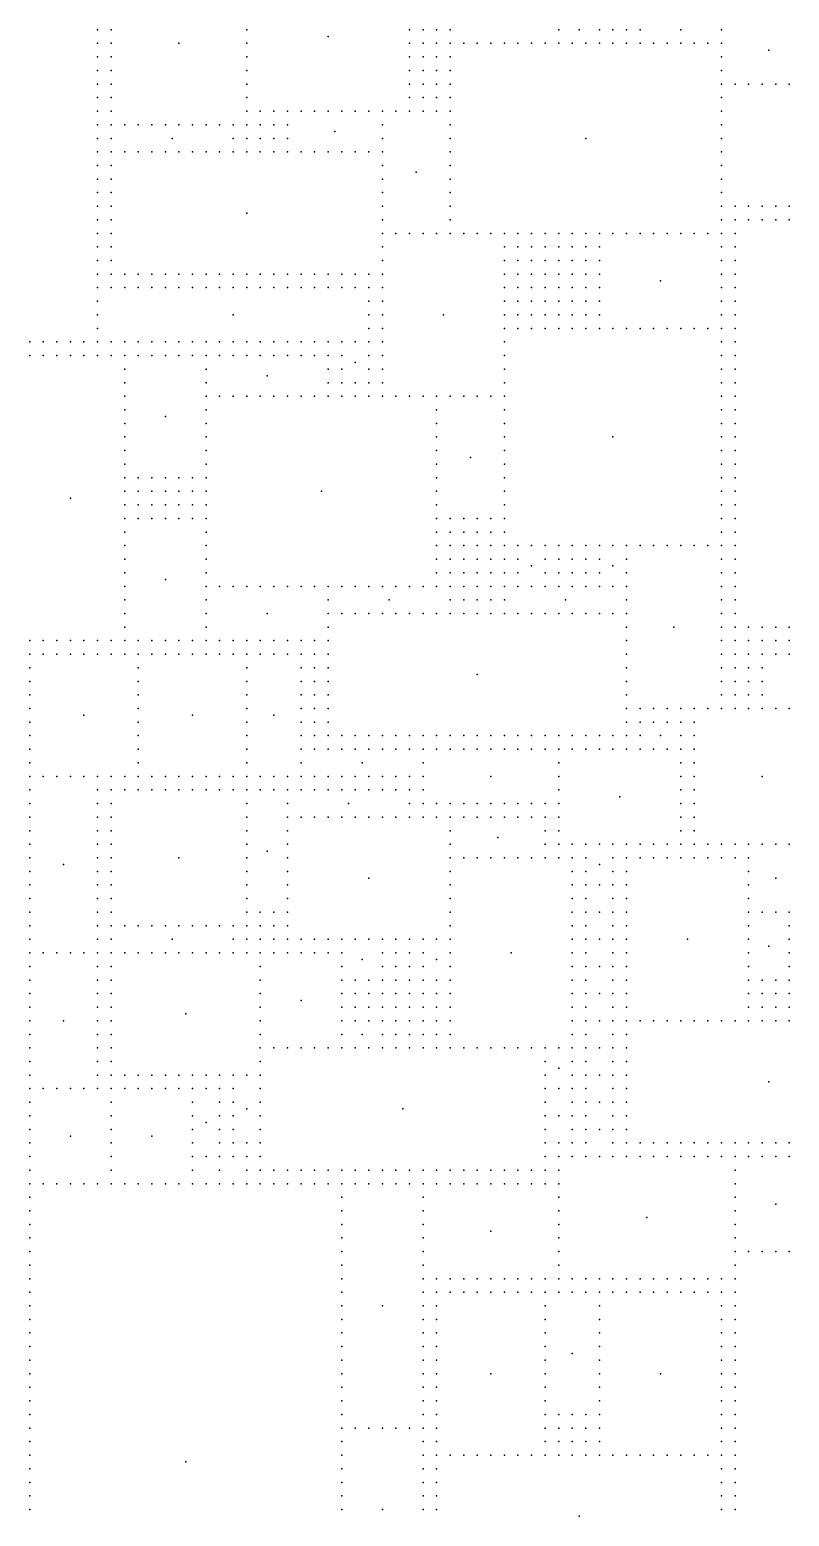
# Model space of a CAD drawing. Header units: metres. Extents: x -50 to 50, y -49 to 49.
# Drawn here: x -24.89 to -12.44, y -24.36 to 0 of the extents above; entities that cross this region are included whole.
import ezdxf

# ---------------------------------------------------------------- set-up
doc = ezdxf.new("R2010")
doc.units = ezdxf.units.M

msp = doc.modelspace()

# ---------------------------------------------------------------- linework, layer by layer
for p in [(-23.778, 0), (-23.556, 0), (-21.333, 0), (-18.667, 0), (-18.444, 0), (-18.222, 0), (-18, 0), (-16.222, 0), (-15.889, 0), (-15.556, 0), (-15.333, 0), (-15.111, 0), (-14.889, 0), (-14.222, 0), (-13.556, 0), (-23.778, -0.222), (-23.556, -0.222), (-22.444, -0.222), (-21.333, -0.222), (-20, -0.111), (-18.667, -0.222), (-18.444, -0.222), (-18.222, -0.222), (-18, -0.222), (-17.778, -0.222), (-17.556, -0.222), (-17.333, -0.222), (-17.111, -0.222), (-16.889, -0.222), (-16.667, -0.222), (-16.444, -0.222), (-16.222, -0.222), (-16, -0.222), (-15.778, -0.222), (-15.556, -0.222), (-15.333, -0.222), (-15.111, -0.222), (-14.889, -0.222), (-14.667, -0.222), (-14.444, -0.222), (-14.222, -0.222), (-14, -0.222), (-13.778, -0.222), (-13.556, -0.222), (-23.778, -0.445), (-23.556, -0.445), (-21.333, -0.445), (-18.667, -0.445), (-18.444, -0.445), (-18.222, -0.445), (-18, -0.445), (-13.556, -0.445), (-12.778, -0.334), (-23.778, -0.667), (-23.556, -0.667), (-21.333, -0.667), (-18.667, -0.667), (-18.444, -0.667), (-18.222, -0.667), (-18, -0.667), (-13.556, -0.667), (-23.778, -0.89), (-23.556, -0.89), (-21.333, -0.89), (-18.667, -0.89), (-18.444, -0.89), (-18.222, -0.89), (-18, -0.89), (-13.556, -0.89), (-13.333, -0.89), (-13.111, -0.89), (-12.889, -0.89), (-12.667, -0.89), (-12.444, -0.89), (-23.778, -1.112), (-23.556, -1.112), (-21.333, -1.112), (-18.667, -1.112), (-18.444, -1.112), (-18.222, -1.112), (-18, -1.112), (-13.556, -1.112), (-23.778, -1.335), (-23.556, -1.335), (-21.333, -1.335), (-21.111, -1.335), (-20.889, -1.335), (-20.667, -1.335), (-20.444, -1.335), (-20.222, -1.335), (-20, -1.335), (-19.778, -1.335), (-19.556, -1.335), (-19.333, -1.335), (-19.111, -1.335), (-18.889, -1.335), (-18.667, -1.335), (-18.444, -1.335), (-18.222, -1.335), (-18, -1.335), (-13.556, -1.335), (-23.778, -1.557), (-23.556, -1.557), (-23.333, -1.557), (-23.111, -1.557), (-22.889, -1.557), (-22.667, -1.557), (-22.444, -1.557), (-22.222, -1.557), (-22, -1.557), (-21.778, -1.557), (-21.556, -1.557), (-21.333, -1.557), (-21.111, -1.557), (-20.889, -1.557), (-20.667, -1.557), (-19.889, -1.669), (-19.111, -1.557), (-18, -1.557), (-13.556, -1.557), (-23.778, -1.78), (-23.556, -1.78), (-22.556, -1.78), (-21.556, -1.78), (-21.333, -1.78), (-21.111, -1.78), (-20.889, -1.78), (-20.667, -1.78), (-19.111, -1.78), (-18, -1.78), (-15.778, -1.78), (-13.556, -1.78), (-23.778, -2.002), (-23.556, -2.002), (-23.333, -2.002), (-23.111, -2.002), (-22.889, -2.002), (-22.667, -2.002), (-22.444, -2.002), (-22.222, -2.002), (-22, -2.002), (-21.778, -2.002), (-21.556, -2.002), (-21.333, -2.002), (-21.111, -2.002), (-20.889, -2.002), (-20.667, -2.002), (-20.444, -2.002), (-20.222, -2.002), (-20, -2.002), (-19.778, -2.002), (-19.556, -2.002), (-19.333, -2.002), (-19.111, -2.002), (-18, -2.002), (-13.556, -2.002), (-23.778, -2.225), (-23.556, -2.225), (-19.111, -2.225), (-18.556, -2.336), (-18, -2.225), (-13.556, -2.225), (-23.778, -2.447), (-23.778, -2.67), (-23.556, -2.447), (-23.556, -2.67), (-19.111, -2.447), (-19.111, -2.67), (-18, -2.447), (-18, -2.67), (-13.556, -2.447), (-13.556, -2.67), (-23.778, -2.892), (-23.556, -2.892), (-19.111, -2.892), (-18, -2.892), (-13.556, -2.892), (-13.333, -2.892), (-13.111, -2.892), (-12.889, -2.892), (-12.667, -2.892), (-12.444, -2.892), (-23.778, -3.115), (-23.556, -3.115), (-21.333, -3.004), (-19.111, -3.115), (-18, -3.115), (-13.556, -3.115), (-13.333, -3.115), (-13.111, -3.115), (-12.889, -3.115), (-12.667, -3.115), (-12.444, -3.115), (-23.778, -3.337), (-23.556, -3.337), (-19.111, -3.337), (-18.889, -3.337), (-18.667, -3.337), (-18.444, -3.337), (-18.222, -3.337), (-18, -3.337), (-17.778, -3.337), (-17.556, -3.337), (-17.333, -3.337), (-17.111, -3.337), (-16.889, -3.337), (-16.667, -3.337), (-16.444, -3.337), (-16.222, -3.337), (-16, -3.337), (-15.778, -3.337), (-15.556, -3.337), (-15.333, -3.337), (-15.111, -3.337), (-14.889, -3.337), (-14.667, -3.337), (-14.444, -3.337), (-14.222, -3.337), (-14, -3.337), (-13.778, -3.337), (-13.556, -3.337), (-13.333, -3.337), (-23.778, -3.56), (-23.556, -3.56), (-19.111, -3.56), (-17.111, -3.56), (-16.889, -3.56), (-16.667, -3.56), (-16.444, -3.56), (-16.222, -3.56), (-16, -3.56), (-15.778, -3.56), (-15.556, -3.56), (-13.556, -3.56), (-13.333, -3.56), (-23.778, -3.782), (-23.556, -3.782), (-19.111, -3.782), (-17.111, -3.782), (-16.889, -3.782), (-16.667, -3.782), (-16.444, -3.782), (-16.222, -3.782), (-16, -3.782), (-15.778, -3.782), (-15.556, -3.782), (-13.556, -3.782), (-13.333, -3.782), (-23.778, -4.005), (-23.556, -4.005), (-23.333, -4.005), (-23.111, -4.005), (-22.889, -4.005), (-22.667, -4.005), (-22.444, -4.005), (-22.222, -4.005), (-22, -4.005), (-21.778, -4.005), (-21.556, -4.005), (-21.333, -4.005), (-21.111, -4.005), (-20.889, -4.005), (-20.667, -4.005), (-20.444, -4.005), (-20.222, -4.005), (-20, -4.005), (-19.778, -4.005), (-19.556, -4.005), (-19.333, -4.005), (-19.111, -4.005), (-17.111, -4.005), (-16.889, -4.005), (-16.667, -4.005), (-16.444, -4.005), (-16.222, -4.005), (-16, -4.005), (-15.778, -4.005), (-15.556, -4.005), (-14.556, -4.116), (-13.556, -4.005), (-13.333, -4.005), (-23.778, -4.227), (-23.556, -4.227), (-23.333, -4.227), (-23.111, -4.227), (-22.889, -4.227), (-22.667, -4.227), (-22.444, -4.227), (-22.222, -4.227), (-22, -4.227), (-21.778, -4.227), (-21.556, -4.227), (-21.333, -4.227), (-21.111, -4.227), (-20.889, -4.227), (-20.667, -4.227), (-20.444, -4.227), (-20.222, -4.227), (-20, -4.227), (-19.778, -4.227), (-19.556, -4.227), (-19.333, -4.227), (-19.111, -4.227), (-17.111, -4.227), (-16.889, -4.227), (-16.667, -4.227), (-16.444, -4.227), (-16.222, -4.227), (-16, -4.227), (-15.778, -4.227), (-15.556, -4.227), (-13.556, -4.227), (-13.333, -4.227), (-23.778, -4.45), (-19.333, -4.45), (-19.111, -4.45), (-17.111, -4.45), (-16.889, -4.45), (-16.667, -4.45), (-16.444, -4.45), (-16.222, -4.45), (-16, -4.45), (-15.778, -4.45), (-15.556, -4.45), (-13.556, -4.45), (-13.333, -4.45), (-23.778, -4.672), (-21.556, -4.672), (-19.333, -4.672), (-19.111, -4.672), (-18.111, -4.672), (-17.111, -4.672), (-16.889, -4.672), (-16.667, -4.672), (-16.444, -4.672), (-16.222, -4.672), (-16, -4.672), (-15.778, -4.672), (-15.556, -4.672), (-13.556, -4.672), (-13.333, -4.672), (-23.778, -4.895), (-19.333, -4.895), (-19.111, -4.895), (-17.111, -4.895), (-16.889, -4.895), (-16.667, -4.895), (-16.444, -4.895), (-16.222, -4.895), (-16, -4.895), (-15.778, -4.895), (-15.556, -4.895), (-15.333, -4.895), (-15.111, -4.895), (-14.889, -4.895), (-14.667, -4.895), (-14.444, -4.895), (-14.222, -4.895), (-14, -4.895), (-13.778, -4.895), (-13.556, -4.895), (-13.333, -4.895), (-24.889, -5.117), (-24.889, -5.34), (-24.667, -5.117), (-24.667, -5.34), (-24.444, -5.117), (-24.444, -5.34), (-24.222, -5.117), (-24.222, -5.34), (-24, -5.117), (-24, -5.34), (-23.778, -5.117), (-23.778, -5.34), (-23.556, -5.117), (-23.556, -5.34), (-23.333, -5.117), (-23.333, -5.34), (-23.111, -5.117), (-23.111, -5.34), (-22.889, -5.117), (-22.889, -5.34), (-22.667, -5.117), (-22.667, -5.34), (-22.444, -5.117), (-22.444, -5.34), (-22.222, -5.117), (-22.222, -5.34), (-22, -5.117), (-22, -5.34), (-21.778, -5.117), (-21.778, -5.34), (-21.556, -5.117), (-21.556, -5.34), (-21.333, -5.117), (-21.333, -5.34), (-21.111, -5.117), (-21.111, -5.34), (-20.889, -5.117), (-20.889, -5.34), (-20.667, -5.117), (-20.667, -5.34), (-20.444, -5.117), (-20.444, -5.34), (-20.222, -5.117), (-20.222, -5.34), (-20, -5.117), (-20, -5.34), (-19.778, -5.117), (-19.778, -5.34), (-19.556, -5.117), (-19.333, -5.117), (-19.333, -5.34), (-19.111, -5.117), (-19.111, -5.34), (-17.111, -5.117), (-17.111, -5.34), (-13.556, -5.117), (-13.556, -5.34), (-13.333, -5.117), (-13.333, -5.34), (-23.333, -5.562), (-22, -5.562), (-20, -5.562), (-19.778, -5.562), (-19.556, -5.451), (-19.333, -5.562), (-19.111, -5.562), (-17.111, -5.562), (-13.556, -5.562), (-13.333, -5.562), (-23.333, -5.785), (-22, -5.785), (-21, -5.673), (-20, -5.785), (-19.778, -5.785), (-19.556, -5.785), (-19.333, -5.785), (-19.111, -5.785), (-17.111, -5.785), (-13.556, -5.785), (-13.333, -5.785), (-23.333, -6.007), (-22, -6.007), (-21.778, -6.007), (-21.556, -6.007), (-21.333, -6.007), (-21.111, -6.007), (-20.889, -6.007), (-20.667, -6.007), (-20.444, -6.007), (-20.222, -6.007), (-20, -6.007), (-19.778, -6.007), (-19.556, -6.007), (-19.333, -6.007), (-19.111, -6.007), (-18.889, -6.007), (-18.667, -6.007), (-18.444, -6.007), (-18.222, -6.007), (-18, -6.007), (-17.778, -6.007), (-17.556, -6.007), (-17.333, -6.007), (-17.111, -6.007), (-13.556, -6.007), (-13.333, -6.007), (-23.333, -6.229), (-22, -6.229), (-18.222, -6.229), (-17.111, -6.229), (-13.556, -6.229), (-13.333, -6.229), (-23.333, -6.452), (-22.667, -6.341), (-22, -6.452), (-18.222, -6.452), (-17.111, -6.452), (-13.556, -6.452), (-13.333, -6.452), (-23.333, -6.674), (-22, -6.674), (-18.222, -6.674), (-17.111, -6.674), (-15.333, -6.674), (-13.556, -6.674), (-13.333, -6.674), (-23.333, -6.897), (-22, -6.897), (-18.222, -6.897), (-17.667, -7.008), (-17.111, -6.897), (-13.556, -6.897), (-13.333, -6.897), (-23.333, -7.119), (-22, -7.119), (-18.222, -7.119), (-17.111, -7.119), (-13.556, -7.119), (-13.333, -7.119), (-23.333, -7.342), (-23.111, -7.342), (-22.889, -7.342), (-22.667, -7.342), (-22.444, -7.342), (-22.222, -7.342), (-22, -7.342), (-18.222, -7.342), (-17.111, -7.342), (-13.556, -7.342), (-13.333, -7.342), (-24.222, -7.676), (-23.333, -7.564), (-23.333, -7.787), (-23.111, -7.564), (-23.111, -7.787), (-22.889, -7.564), (-22.889, -7.787), (-22.667, -7.564), (-22.667, -7.787), (-22.444, -7.564), (-22.444, -7.787), (-22.222, -7.564), (-22.222, -7.787), (-22, -7.564), (-22, -7.787), (-20.111, -7.564), (-18.222, -7.564), (-18.222, -7.787), (-17.111, -7.564), (-17.111, -7.787), (-13.556, -7.564), (-13.556, -7.787), (-13.333, -7.564), (-13.333, -7.787), (-23.333, -8.009), (-23.111, -8.009), (-22.889, -8.009), (-22.667, -8.009), (-22.444, -8.009), (-22.222, -8.009), (-22, -8.009), (-18.222, -8.009), (-18, -8.009), (-17.778, -8.009), (-17.556, -8.009), (-17.333, -8.009), (-17.111, -8.009), (-13.556, -8.009), (-13.333, -8.009), (-23.333, -8.232), (-22, -8.232), (-18.222, -8.232), (-18, -8.232), (-17.778, -8.232), (-17.556, -8.232), (-17.333, -8.232), (-17.111, -8.232), (-13.556, -8.232), (-13.333, -8.232), (-23.333, -8.454), (-22, -8.454), (-18.222, -8.454), (-18, -8.454), (-17.778, -8.454), (-17.556, -8.454), (-17.333, -8.454), (-17.111, -8.454), (-16.889, -8.454), (-16.667, -8.454), (-16.444, -8.454), (-16.222, -8.454), (-16, -8.454), (-15.778, -8.454), (-15.556, -8.454), (-15.333, -8.454), (-15.111, -8.454), (-14.889, -8.454), (-14.667, -8.454), (-14.444, -8.454), (-14.222, -8.454), (-14, -8.454), (-13.778, -8.454), (-13.556, -8.454), (-13.333, -8.454), (-23.333, -8.677), (-22, -8.677), (-18.222, -8.677), (-18, -8.677), (-17.778, -8.677), (-17.556, -8.677), (-17.333, -8.677), (-17.111, -8.677), (-16.889, -8.677), (-16.444, -8.677), (-16.222, -8.677), (-16, -8.677), (-15.778, -8.677), (-15.556, -8.677), (-15.111, -8.677), (-13.556, -8.677), (-13.333, -8.677), (-23.333, -8.899), (-22.667, -9.011), (-22, -8.899), (-18.222, -8.899), (-18, -8.899), (-17.778, -8.899), (-17.556, -8.899), (-17.333, -8.899), (-17.111, -8.899), (-16.889, -8.899), (-16.667, -8.788), (-16.444, -8.899), (-16.222, -8.899), (-16, -8.899), (-15.778, -8.899), (-15.556, -8.899), (-15.333, -8.788), (-15.111, -8.899), (-13.556, -8.899), (-13.333, -8.899), (-23.333, -9.122), (-22, -9.122), (-21.778, -9.122), (-21.556, -9.122), (-21.333, -9.122), (-21.111, -9.122), (-20.889, -9.122), (-20.667, -9.122), (-20.444, -9.122), (-20.222, -9.122), (-20, -9.122), (-19.778, -9.122), (-19.556, -9.122), (-19.333, -9.122), (-19.111, -9.122), (-18.889, -9.122), (-18.667, -9.122), (-18.444, -9.122), (-18.222, -9.122), (-18, -9.122), (-17.778, -9.122), (-17.556, -9.122), (-17.333, -9.122), (-17.111, -9.122), (-16.889, -9.122), (-16.667, -9.122), (-16.444, -9.122), (-16.222, -9.122), (-16, -9.122), (-15.778, -9.122), (-15.556, -9.122), (-15.333, -9.122), (-15.111, -9.122), (-13.556, -9.122), (-13.333, -9.122), (-23.333, -9.344), (-22, -9.344), (-20, -9.344), (-19, -9.344), (-18, -9.344), (-17.778, -9.344), (-17.556, -9.344), (-17.333, -9.344), (-17.111, -9.344), (-16.111, -9.344), (-15.111, -9.344), (-13.556, -9.344), (-13.333, -9.344), (-23.333, -9.567), (-22, -9.567), (-21, -9.567), (-20, -9.567), (-19.778, -9.567), (-19.556, -9.567), (-19.333, -9.567), (-19.111, -9.567), (-18.889, -9.567), (-18.667, -9.567), (-18.444, -9.567), (-18.222, -9.567), (-18, -9.567), (-17.778, -9.567), (-17.556, -9.567), (-17.333, -9.567), (-17.111, -9.567), (-16.889, -9.567), (-16.667, -9.567), (-16.444, -9.567), (-16.222, -9.567), (-16, -9.567), (-15.778, -9.567), (-15.556, -9.567), (-15.333, -9.567), (-15.111, -9.567), (-13.556, -9.567), (-13.333, -9.567), (-23.333, -9.789), (-22, -9.789), (-20, -9.789), (-15.111, -9.789), (-14.333, -9.789), (-13.556, -9.789), (-13.333, -9.789), (-13.111, -9.789), (-12.889, -9.789), (-12.667, -9.789), (-12.444, -9.789), (-24.889, -10.012), (-24.667, -10.012), (-24.444, -10.012), (-24.222, -10.012), (-24, -10.012), (-23.778, -10.012), (-23.556, -10.012), (-23.333, -10.012), (-23.111, -10.012), (-22.889, -10.012), (-22.667, -10.012), (-22.444, -10.012), (-22.222, -10.012), (-22, -10.012), (-21.778, -10.012), (-21.556, -10.012), (-21.333, -10.012), (-21.111, -10.012), (-20.889, -10.012), (-20.667, -10.012), (-20.444, -10.012), (-20.222, -10.012), (-20, -10.012), (-15.111, -10.012), (-13.556, -10.012), (-13.333, -10.012), (-13.111, -10.012), (-12.889, -10.012), (-12.667, -10.012), (-12.444, -10.012), (-24.889, -10.234), (-24.889, -10.457), (-24.667, -10.234), (-24.444, -10.234), (-24.222, -10.234), (-24, -10.234), (-23.778, -10.234), (-23.556, -10.234), (-23.333, -10.234), (-23.111, -10.234), (-23.111, -10.457), (-22.889, -10.234), (-22.667, -10.234), (-22.444, -10.234), (-22.222, -10.234), (-22, -10.234), (-21.778, -10.234), (-21.556, -10.234), (-21.333, -10.234), (-21.333, -10.457), (-21.111, -10.234), (-20.889, -10.234), (-20.667, -10.234), (-20.444, -10.234), (-20.444, -10.457), (-20.222, -10.234), (-20.222, -10.457), (-20, -10.234), (-20, -10.457), (-15.111, -10.234), (-15.111, -10.457), (-13.556, -10.234), (-13.556, -10.457), (-13.333, -10.234), (-13.333, -10.457), (-13.111, -10.234), (-13.111, -10.457), (-12.889, -10.234), (-12.889, -10.457), (-12.667, -10.234), (-12.444, -10.234), (-24.889, -10.679), (-23.111, -10.679), (-21.333, -10.679), (-20.444, -10.679), (-20.222, -10.679), (-20, -10.679), (-17.556, -10.568), (-15.111, -10.679), (-13.556, -10.679), (-13.333, -10.679), (-13.111, -10.679), (-12.889, -10.679), (-24.889, -10.902), (-23.111, -10.902), (-21.333, -10.902), (-20.444, -10.902), (-20.222, -10.902), (-20, -10.902), (-15.111, -10.902), (-13.556, -10.902), (-13.333, -10.902), (-13.111, -10.902), (-12.889, -10.902), (-24.889, -11.124), (-23.111, -11.124), (-21.333, -11.124), (-20.444, -11.124), (-20.222, -11.124), (-20, -11.124), (-15.111, -11.124), (-14.889, -11.124), (-14.667, -11.124), (-14.444, -11.124), (-14.222, -11.124), (-14, -11.124), (-13.778, -11.124), (-13.556, -11.124), (-13.333, -11.124), (-13.111, -11.124), (-12.889, -11.124), (-12.667, -11.124), (-12.444, -11.124), (-24.889, -11.347), (-24, -11.235), (-23.111, -11.347), (-22.222, -11.235), (-21.333, -11.347), (-20.889, -11.235), (-20.444, -11.347), (-20.222, -11.347), (-20, -11.347), (-15.111, -11.347), (-14.889, -11.347), (-14.667, -11.347), (-14.444, -11.347), (-14.222, -11.347), (-14, -11.347), (-24.889, -11.569), (-23.111, -11.569), (-21.333, -11.569), (-20.444, -11.569), (-20.222, -11.569), (-20, -11.569), (-19.778, -11.569), (-19.556, -11.569), (-19.333, -11.569), (-19.111, -11.569), (-18.889, -11.569), (-18.667, -11.569), (-18.444, -11.569), (-18.222, -11.569), (-18, -11.569), (-17.778, -11.569), (-17.556, -11.569), (-17.333, -11.569), (-17.111, -11.569), (-16.889, -11.569), (-16.667, -11.569), (-16.444, -11.569), (-16.222, -11.569), (-16, -11.569), (-15.778, -11.569), (-15.556, -11.569), (-15.333, -11.569), (-15.111, -11.569), (-14.889, -11.569), (-14.556, -11.569), (-14.222, -11.569), (-14, -11.569), (-24.889, -11.792), (-23.111, -11.792), (-21.333, -11.792), (-20.444, -11.792), (-20.222, -11.792), (-20, -11.792), (-19.778, -11.792), (-19.556, -11.792), (-19.333, -11.792), (-19.111, -11.792), (-18.889, -11.792), (-18.667, -11.792), (-18.444, -11.792), (-18.222, -11.792), (-18, -11.792), (-17.778, -11.792), (-17.556, -11.792), (-17.333, -11.792), (-17.111, -11.792), (-16.889, -11.792), (-16.667, -11.792), (-16.444, -11.792), (-16.222, -11.792), (-16, -11.792), (-15.778, -11.792), (-15.556, -11.792), (-15.333, -11.792), (-15.111, -11.792), (-14.889, -11.792), (-14.667, -11.792), (-14.444, -11.792), (-14.222, -11.792), (-14, -11.792), (-24.889, -12.014), (-23.111, -12.014), (-21.333, -12.014), (-20.444, -12.014), (-19.444, -12.014), (-18.444, -12.014), (-16.222, -12.014), (-14.222, -12.014), (-14, -12.014), (-24.889, -12.236), (-24.667, -12.236), (-24.444, -12.236), (-24.222, -12.236), (-24, -12.236), (-23.778, -12.236), (-23.556, -12.236), (-23.333, -12.236), (-23.111, -12.236), (-22.889, -12.236), (-22.667, -12.236), (-22.444, -12.236), (-22.222, -12.236), (-22, -12.236), (-21.778, -12.236), (-21.556, -12.236), (-21.333, -12.236), (-21.111, -12.236), (-20.889, -12.236), (-20.667, -12.236), (-20.444, -12.236), (-20.222, -12.236), (-20, -12.236), (-19.778, -12.236), (-19.556, -12.236), (-19.333, -12.236), (-19.111, -12.236), (-18.889, -12.236), (-18.667, -12.236), (-18.444, -12.236), (-17.333, -12.236), (-16.222, -12.236), (-14.222, -12.236), (-14, -12.236), (-12.889, -12.236), (-24.889, -12.459), (-23.778, -12.459), (-23.556, -12.459), (-23.333, -12.459), (-23.111, -12.459), (-22.889, -12.459), (-22.667, -12.459), (-22.444, -12.459), (-22.222, -12.459), (-22, -12.459), (-21.778, -12.459), (-21.556, -12.459), (-21.333, -12.459), (-21.111, -12.459), (-20.889, -12.459), (-20.667, -12.459), (-20.444, -12.459), (-20.222, -12.459), (-20, -12.459), (-19.778, -12.459), (-19.556, -12.459), (-19.333, -12.459), (-19.111, -12.459), (-18.889, -12.459), (-18.667, -12.459), (-18.444, -12.459), (-16.222, -12.459), (-15.222, -12.57), (-14.222, -12.459), (-14, -12.459), (-24.889, -12.681), (-24.889, -12.904), (-23.778, -12.681), (-23.778, -12.904), (-23.556, -12.681), (-23.556, -12.904), (-21.333, -12.681), (-21.333, -12.904), (-20.667, -12.681), (-20.667, -12.904), (-20.444, -12.904), (-20.222, -12.904), (-20, -12.904), (-19.778, -12.904), (-19.667, -12.681), (-19.556, -12.904), (-19.333, -12.904), (-19.111, -12.904), (-18.889, -12.904), (-18.667, -12.681), (-18.667, -12.904), (-18.444, -12.681), (-18.444, -12.904), (-18.222, -12.681), (-18.222, -12.904), (-18, -12.681), (-18, -12.904), (-17.778, -12.681), (-17.778, -12.904), (-17.556, -12.681), (-17.556, -12.904), (-17.333, -12.681), (-17.333, -12.904), (-17.111, -12.681), (-17.111, -12.904), (-16.889, -12.681), (-16.889, -12.904), (-16.667, -12.681), (-16.667, -12.904), (-16.444, -12.681), (-16.444, -12.904), (-16.222, -12.681), (-16.222, -12.904), (-14.222, -12.681), (-14.222, -12.904), (-14, -12.681), (-14, -12.904), (-24.889, -13.126), (-23.778, -13.126), (-23.556, -13.126), (-21.333, -13.126), (-20.667, -13.126), (-18, -13.126), (-16.444, -13.126), (-16.222, -13.126), (-14.222, -13.126), (-14, -13.126), (-24.889, -13.349), (-23.778, -13.349), (-23.556, -13.349), (-21.333, -13.349), (-20.667, -13.349), (-18, -13.349), (-17.222, -13.238), (-16.444, -13.349), (-16.222, -13.349), (-16, -13.349), (-15.778, -13.349), (-15.556, -13.349), (-15.333, -13.349), (-15.111, -13.349), (-14.889, -13.349), (-14.667, -13.349), (-14.444, -13.349), (-14.222, -13.349), (-14, -13.349), (-13.778, -13.349), (-13.556, -13.349), (-13.333, -13.349), (-13.111, -13.349), (-12.889, -13.349), (-12.667, -13.349), (-12.444, -13.349), (-24.889, -13.571), (-23.778, -13.571), (-23.556, -13.571), (-22.444, -13.571), (-21.333, -13.571), (-21, -13.46), (-20.667, -13.571), (-18, -13.571), (-17.778, -13.571), (-17.556, -13.571), (-17.333, -13.571), (-17.111, -13.571), (-16.889, -13.571), (-16.667, -13.571), (-16.444, -13.571), (-16.222, -13.571), (-16, -13.571), (-15.778, -13.571), (-15.333, -13.571), (-15.111, -13.571), (-14.889, -13.571), (-14.667, -13.571), (-14.444, -13.571), (-14.222, -13.571), (-14, -13.571), (-13.778, -13.571), (-13.556, -13.571), (-13.333, -13.571), (-13.111, -13.571), (-24.889, -13.794), (-24.333, -13.683), (-23.778, -13.794), (-23.556, -13.794), (-21.333, -13.794), (-20.667, -13.794), (-18, -13.794), (-16, -13.794), (-15.778, -13.794), (-15.556, -13.683), (-15.333, -13.794), (-15.111, -13.794), (-13.111, -13.794), (-24.889, -14.016), (-23.778, -14.016), (-23.556, -14.016), (-21.333, -14.016), (-20.667, -14.016), (-19.333, -13.905), (-18, -14.016), (-16, -14.016), (-15.778, -14.016), (-15.556, -14.016), (-15.333, -14.016), (-15.111, -14.016), (-13.111, -14.016), (-12.667, -13.905), (-24.889, -14.239), (-23.778, -14.239), (-23.556, -14.239), (-21.333, -14.239), (-20.667, -14.239), (-18, -14.239), (-16, -14.239), (-15.778, -14.239), (-15.333, -14.239), (-15.111, -14.239), (-13.111, -14.239), (-24.889, -14.461), (-23.778, -14.461), (-23.556, -14.461), (-21.333, -14.461), (-21.111, -14.461), (-20.889, -14.461), (-20.667, -14.461), (-18, -14.461), (-16, -14.461), (-15.778, -14.461), (-15.556, -14.461), (-15.333, -14.461), (-15.111, -14.461), (-13.111, -14.461), (-12.889, -14.461), (-12.667, -14.461), (-12.444, -14.461), (-24.889, -14.684), (-23.778, -14.684), (-23.556, -14.684), (-23.333, -14.684), (-23.111, -14.684), (-22.889, -14.684), (-22.667, -14.684), (-22.444, -14.684), (-22.222, -14.684), (-22, -14.684), (-21.778, -14.684), (-21.556, -14.684), (-21.333, -14.684), (-21.111, -14.684), (-20.889, -14.684), (-20.667, -14.684), (-18, -14.684), (-16, -14.684), (-15.778, -14.684), (-15.333, -14.684), (-15.111, -14.684), (-13.111, -14.684), (-12.444, -14.684), (-24.889, -14.906), (-23.778, -14.906), (-23.556, -14.906), (-22.556, -14.906), (-21.556, -14.906), (-21.333, -14.906), (-21.111, -14.906), (-20.889, -14.906), (-20.667, -14.906), (-20.444, -14.906), (-20.222, -14.906), (-20, -14.906), (-19.778, -14.906), (-19.556, -14.906), (-19.333, -14.906), (-19.111, -14.906), (-18.889, -14.906), (-18.667, -14.906), (-18.444, -14.906), (-18.222, -14.906), (-18, -14.906), (-16, -14.906), (-15.778, -14.906), (-15.556, -14.906), (-15.333, -14.906), (-15.111, -14.906), (-14.111, -14.906), (-13.111, -14.906), (-12.778, -15.018), (-12.444, -14.906), (-24.889, -15.129), (-24.667, -15.129), (-24.444, -15.129), (-24.222, -15.129), (-24, -15.129), (-23.778, -15.129), (-23.556, -15.129), (-23.333, -15.129), (-23.111, -15.129), (-22.889, -15.129), (-22.667, -15.129), (-22.444, -15.129), (-22.222, -15.129), (-22, -15.129), (-21.778, -15.129), (-21.556, -15.129), (-21.333, -15.129), (-21.111, -15.129), (-20.889, -15.129), (-20.667, -15.129), (-20.444, -15.129), (-20.222, -15.129), (-20, -15.129), (-19.778, -15.129), (-19.444, -15.24), (-19.111, -15.129), (-18.889, -15.129), (-18.667, -15.129), (-18.444, -15.129), (-18.222, -15.24), (-18, -15.129), (-17, -15.129), (-16, -15.129), (-15.778, -15.129), (-15.333, -15.129), (-15.111, -15.129), (-13.111, -15.129), (-12.444, -15.129), (-24.889, -15.351), (-24.889, -15.574), (-23.778, -15.351), (-23.778, -15.574), (-23.556, -15.351), (-23.556, -15.574), (-21.111, -15.351), (-21.111, -15.574), (-19.778, -15.351), (-19.778, -15.574), (-19.556, -15.574), (-19.333, -15.574), (-19.111, -15.351), (-19.111, -15.574), (-18.889, -15.351), (-18.889, -15.574), (-18.667, -15.351), (-18.667, -15.574), (-18.444, -15.351), (-18.444, -15.574), (-18.222, -15.574), (-18, -15.351), (-18, -15.574), (-16, -15.351), (-16, -15.574), (-15.778, -15.351), (-15.778, -15.574), (-15.556, -15.351), (-15.333, -15.351), (-15.333, -15.574), (-15.111, -15.351), (-15.111, -15.574), (-13.111, -15.351), (-13.111, -15.574), (-12.889, -15.574), (-12.667, -15.574), (-12.444, -15.351), (-12.444, -15.574), (-24.889, -15.796), (-23.778, -15.796), (-23.556, -15.796), (-21.111, -15.796), (-19.778, -15.796), (-19.556, -15.796), (-19.333, -15.796), (-19.111, -15.796), (-18.889, -15.796), (-18.667, -15.796), (-18.444, -15.796), (-18.222, -15.796), (-18, -15.796), (-16, -15.796), (-15.778, -15.796), (-15.556, -15.796), (-15.333, -15.796), (-15.111, -15.796), (-13.111, -15.796), (-12.889, -15.796), (-12.667, -15.796), (-12.444, -15.796), (-24.889, -16.019), (-23.778, -16.019), (-23.556, -16.019), (-21.111, -16.019), (-20.444, -15.907), (-19.778, -16.019), (-19.556, -16.019), (-19.333, -16.019), (-19.111, -16.019), (-18.889, -16.019), (-18.667, -16.019), (-18.444, -16.019), (-18.222, -16.019), (-18, -16.019), (-16, -16.019), (-15.778, -16.019), (-15.333, -16.019), (-15.111, -16.019), (-13.111, -16.019), (-12.889, -16.019), (-12.667, -16.019), (-12.444, -16.019), (-24.889, -16.241), (-24.333, -16.241), (-23.778, -16.241), (-23.556, -16.241), (-22.333, -16.13), (-21.111, -16.241), (-19.778, -16.241), (-19.556, -16.241), (-19.333, -16.241), (-19.111, -16.241), (-18.889, -16.241), (-18.667, -16.241), (-18.444, -16.241), (-18.222, -16.241), (-18, -16.241), (-16, -16.241), (-15.778, -16.241), (-15.556, -16.241), (-15.333, -16.241), (-15.111, -16.241), (-14.889, -16.241), (-14.667, -16.241), (-14.444, -16.241), (-14.222, -16.241), (-14, -16.241), (-13.778, -16.241), (-13.556, -16.241), (-13.333, -16.241), (-13.111, -16.241), (-12.889, -16.241), (-12.667, -16.241), (-12.444, -16.241), (-24.889, -16.464), (-23.778, -16.464), (-23.556, -16.464), (-21.111, -16.464), (-19.778, -16.464), (-19.444, -16.464), (-19.111, -16.464), (-18.889, -16.464), (-18.667, -16.464), (-18.444, -16.464), (-18.222, -16.464), (-18, -16.464), (-16, -16.464), (-15.778, -16.464), (-15.333, -16.464), (-15.111, -16.464), (-24.889, -16.686), (-23.778, -16.686), (-23.556, -16.686), (-21.111, -16.686), (-20.889, -16.686), (-20.667, -16.686), (-20.444, -16.686), (-20.222, -16.686), (-20, -16.686), (-19.778, -16.686), (-19.556, -16.686), (-19.333, -16.686), (-19.111, -16.686), (-18.889, -16.686), (-18.667, -16.686), (-18.444, -16.686), (-18.222, -16.686), (-18, -16.686), (-17.778, -16.686), (-17.556, -16.686), (-17.333, -16.686), (-17.111, -16.686), (-16.889, -16.686), (-16.667, -16.686), (-16.444, -16.686), (-16.222, -16.686), (-16, -16.686), (-15.778, -16.686), (-15.556, -16.686), (-15.333, -16.686), (-15.111, -16.686), (-24.889, -16.909), (-23.778, -16.909), (-23.556, -16.909), (-21.111, -16.909), (-16.444, -16.909), (-16.222, -17.02), (-16, -16.909), (-15.778, -16.909), (-15.333, -16.909), (-15.111, -16.909), (-24.889, -17.131), (-23.778, -17.131), (-23.556, -17.131), (-23.333, -17.131), (-23.111, -17.131), (-22.889, -17.131), (-22.667, -17.131), (-22.444, -17.131), (-22.222, -17.131), (-22, -17.131), (-21.778, -17.131), (-21.556, -17.131), (-21.333, -17.131), (-21.111, -17.131), (-16.444, -17.131), (-16, -17.131), (-15.778, -17.131), (-15.556, -17.131), (-15.333, -17.131), (-15.111, -17.131), (-12.778, -17.242), (-24.889, -17.354), (-24.667, -17.354), (-24.444, -17.354), (-24.222, -17.354), (-24, -17.354), (-23.778, -17.354), (-23.556, -17.354), (-23.333, -17.354), (-23.111, -17.354), (-22.889, -17.354), (-22.667, -17.354), (-22.444, -17.354), (-22.222, -17.354), (-22, -17.354), (-21.778, -17.354), (-21.556, -17.354), (-21.111, -17.354), (-16.444, -17.354), (-16.222, -17.354), (-16, -17.354), (-15.778, -17.354), (-15.333, -17.354), (-15.111, -17.354), (-24.889, -17.576), (-23.556, -17.576), (-22.222, -17.576), (-21.778, -17.576), (-21.556, -17.576), (-21.333, -17.687), (-21.111, -17.576), (-18.778, -17.687), (-16.444, -17.576), (-16, -17.576), (-15.778, -17.576), (-15.556, -17.576), (-15.333, -17.576), (-15.111, -17.576), (-24.889, -17.799), (-24.889, -18.021), (-23.556, -17.799), (-23.556, -18.021), (-22.222, -17.799), (-22.222, -18.021), (-22, -17.91), (-21.778, -17.799), (-21.778, -18.021), (-21.556, -17.799), (-21.556, -18.021), (-21.111, -17.799), (-21.111, -18.021), (-16.444, -17.799), (-16.444, -18.021), (-16.222, -17.799), (-16, -17.799), (-16, -18.021), (-15.778, -17.799), (-15.778, -18.021), (-15.556, -18.021), (-15.333, -17.799), (-15.333, -18.021), (-15.111, -17.799), (-15.111, -18.021), (-24.889, -18.244), (-24.222, -18.132), (-23.556, -18.244), (-22.889, -18.132), (-22.222, -18.244), (-21.778, -18.244), (-21.556, -18.244), (-21.333, -18.244), (-21.111, -18.244), (-16.444, -18.244), (-16.222, -18.244), (-16, -18.244), (-15.778, -18.244), (-15.333, -18.244), (-15.111, -18.244), (-14.889, -18.244), (-14.667, -18.244), (-14.444, -18.244), (-14.222, -18.244), (-14, -18.244), (-13.778, -18.244), (-13.556, -18.244), (-13.333, -18.244), (-13.111, -18.244), (-12.889, -18.244), (-12.667, -18.244), (-12.444, -18.244), (-24.889, -18.466), (-23.556, -18.466), (-22.222, -18.466), (-22, -18.466), (-21.778, -18.466), (-21.556, -18.466), (-21.333, -18.466), (-21.111, -18.466), (-16.444, -18.466), (-16.222, -18.466), (-16, -18.466), (-15.778, -18.466), (-15.556, -18.466), (-15.333, -18.466), (-15.111, -18.466), (-14.889, -18.466), (-14.667, -18.466), (-14.444, -18.466), (-14.222, -18.466), (-14, -18.466), (-13.778, -18.466), (-13.556, -18.466), (-13.333, -18.466), (-13.111, -18.466), (-12.889, -18.466), (-12.667, -18.466), (-12.444, -18.466), (-24.889, -18.688), (-23.556, -18.688), (-22.222, -18.688), (-21.778, -18.688), (-21.333, -18.688), (-21.111, -18.688), (-20.889, -18.688), (-20.667, -18.688), (-20.444, -18.688), (-20.222, -18.688), (-20, -18.688), (-19.778, -18.688), (-19.556, -18.688), (-19.333, -18.688), (-19.111, -18.688), (-18.889, -18.688), (-18.667, -18.688), (-18.444, -18.688), (-18.222, -18.688), (-18, -18.688), (-17.778, -18.688), (-17.556, -18.688), (-17.333, -18.688), (-17.111, -18.688), (-16.889, -18.688), (-16.667, -18.688), (-16.444, -18.688), (-16.222, -18.688), (-13.333, -18.688), (-24.889, -18.911), (-24.667, -18.911), (-24.444, -18.911), (-24.222, -18.911), (-24, -18.911), (-23.778, -18.911), (-23.556, -18.911), (-23.333, -18.911), (-23.111, -18.911), (-22.889, -18.911), (-22.667, -18.911), (-22.444, -18.911), (-22.222, -18.911), (-22, -18.911), (-21.778, -18.911), (-21.556, -18.911), (-21.333, -18.911), (-21.111, -18.911), (-20.889, -18.911), (-20.667, -18.911), (-20.444, -18.911), (-20.222, -18.911), (-20, -18.911), (-19.778, -18.911), (-19.556, -18.911), (-19.333, -18.911), (-19.111, -18.911), (-18.889, -18.911), (-18.667, -18.911), (-18.444, -18.911), (-18.222, -18.911), (-18, -18.911), (-17.778, -18.911), (-17.556, -18.911), (-17.333, -18.911), (-17.111, -18.911), (-16.889, -18.911), (-16.667, -18.911), (-16.444, -18.911), (-16.222, -18.911), (-13.333, -18.911), (-24.889, -19.133), (-19.778, -19.133), (-18.444, -19.133), (-16.222, -19.133), (-13.333, -19.133), (-12.667, -19.245), (-24.889, -19.356), (-19.778, -19.356), (-18.444, -19.356), (-16.222, -19.356), (-14.778, -19.467), (-13.333, -19.356), (-24.889, -19.578), (-19.778, -19.578), (-18.444, -19.578), (-17.333, -19.69), (-16.222, -19.578), (-13.333, -19.578), (-24.889, -19.801), (-19.778, -19.801), (-18.444, -19.801), (-16.222, -19.801), (-13.333, -19.801), (-24.889, -20.023), (-19.778, -20.023), (-18.444, -20.023), (-16.222, -20.023), (-13.333, -20.023), (-13.111, -20.023), (-12.889, -20.023), (-12.667, -20.023), (-12.444, -20.023), (-24.889, -20.246), (-19.778, -20.246), (-18.444, -20.246), (-16.222, -20.246), (-13.333, -20.246), (-24.889, -20.468), (-24.889, -20.691), (-19.778, -20.468), (-19.778, -20.691), (-18.444, -20.468), (-18.444, -20.691), (-18.222, -20.468), (-18.222, -20.691), (-18, -20.468), (-18, -20.691), (-17.778, -20.468), (-17.778, -20.691), (-17.556, -20.468), (-17.556, -20.691), (-17.333, -20.468), (-17.333, -20.691), (-17.111, -20.468), (-17.111, -20.691), (-16.889, -20.468), (-16.889, -20.691), (-16.667, -20.468), (-16.667, -20.691), (-16.444, -20.468), (-16.444, -20.691), (-16.222, -20.468), (-16.222, -20.691), (-16, -20.468), (-16, -20.691), (-15.778, -20.468), (-15.778, -20.691), (-15.556, -20.468), (-15.556, -20.691), (-15.333, -20.468), (-15.333, -20.691), (-15.111, -20.468), (-15.111, -20.691), (-14.889, -20.468), (-14.889, -20.691), (-14.667, -20.468), (-14.667, -20.691), (-14.444, -20.468), (-14.444, -20.691), (-14.222, -20.468), (-14.222, -20.691), (-14, -20.468), (-14, -20.691), (-13.778, -20.468), (-13.778, -20.691), (-13.556, -20.468), (-13.556, -20.691), (-13.333, -20.468), (-13.333, -20.691), (-24.889, -20.913), (-19.778, -20.913), (-19.111, -20.913), (-18.444, -20.913), (-18.222, -20.913), (-16.444, -20.913), (-15.556, -20.913), (-13.556, -20.913), (-13.333, -20.913), (-24.889, -21.136), (-19.778, -21.136), (-18.444, -21.136), (-18.222, -21.136), (-16.444, -21.136), (-15.556, -21.136), (-13.556, -21.136), (-13.333, -21.136), (-24.889, -21.358), (-19.778, -21.358), (-18.444, -21.358), (-18.222, -21.358), (-16.444, -21.358), (-15.556, -21.358), (-13.556, -21.358), (-13.333, -21.358), (-24.889, -21.581), (-19.778, -21.581), (-18.444, -21.581), (-18.222, -21.581), (-16.444, -21.581), (-15.556, -21.581), (-13.556, -21.581), (-13.333, -21.581), (-24.889, -21.803), (-19.778, -21.803), (-18.444, -21.803), (-18.222, -21.803), (-16.444, -21.803), (-16, -21.692), (-15.556, -21.803), (-13.556, -21.803), (-13.333, -21.803), (-24.889, -22.026), (-19.778, -22.026), (-18.444, -22.026), (-18.222, -22.026), (-17.333, -22.026), (-16.444, -22.026), (-15.556, -22.026), (-14.556, -22.026), (-13.556, -22.026), (-13.333, -22.026), (-24.889, -22.248), (-19.778, -22.248), (-18.444, -22.248), (-18.222, -22.248), (-16.444, -22.248), (-15.556, -22.248), (-13.556, -22.248), (-13.333, -22.248), (-24.889, -22.471), (-19.778, -22.471), (-18.444, -22.471), (-18.222, -22.471), (-16.444, -22.471), (-15.556, -22.471), (-13.556, -22.471), (-13.333, -22.471), (-24.889, -22.693), (-19.778, -22.693), (-18.444, -22.693), (-18.222, -22.693), (-16.444, -22.693), (-16.222, -22.693), (-16, -22.693), (-15.778, -22.693), (-15.556, -22.693), (-13.556, -22.693), (-13.333, -22.693), (-24.889, -22.916), (-24.889, -23.138), (-19.778, -22.916), (-19.778, -23.138), (-19.556, -22.916), (-19.333, -22.916), (-19.111, -22.916), (-18.889, -22.916), (-18.667, -22.916), (-18.444, -22.916), (-18.444, -23.138), (-18.222, -22.916), (-18.222, -23.138), (-16.444, -22.916), (-16.444, -23.138), (-16.222, -22.916), (-16.222, -23.138), (-16, -22.916), (-16, -23.138), (-15.778, -22.916), (-15.778, -23.138), (-15.556, -22.916), (-15.556, -23.138), (-13.556, -22.916), (-13.556, -23.138), (-13.333, -22.916), (-13.333, -23.138), (-24.889, -23.361), (-19.778, -23.361), (-18.444, -23.361), (-18.222, -23.361), (-18, -23.361), (-17.778, -23.361), (-17.556, -23.361), (-17.333, -23.361), (-17.111, -23.361), (-16.889, -23.361), (-16.667, -23.361), (-16.444, -23.361), (-16.222, -23.361), (-16, -23.361), (-15.778, -23.361), (-15.556, -23.361), (-15.333, -23.361), (-15.111, -23.361), (-14.889, -23.361), (-14.667, -23.361), (-14.444, -23.361), (-14.222, -23.361), (-14, -23.361), (-13.778, -23.361), (-13.556, -23.361), (-13.333, -23.361), (-24.889, -23.583), (-22.333, -23.472), (-19.778, -23.583), (-18.444, -23.583), (-18.222, -23.583), (-13.556, -23.583), (-13.333, -23.583), (-24.889, -23.806), (-19.778, -23.806), (-18.444, -23.806), (-18.222, -23.806), (-13.556, -23.806), (-13.333, -23.806), (-24.889, -24.028), (-19.778, -24.028), (-18.444, -24.028), (-18.222, -24.028), (-13.556, -24.028), (-13.333, -24.028), (-24.889, -24.251), (-19.778, -24.251), (-19.111, -24.251), (-18.444, -24.251), (-18.222, -24.251), (-15.889, -24.362), (-13.556, -24.251), (-13.333, -24.251)]:
    msp.add_point(p)

doc.saveas('drawing.dxf')
